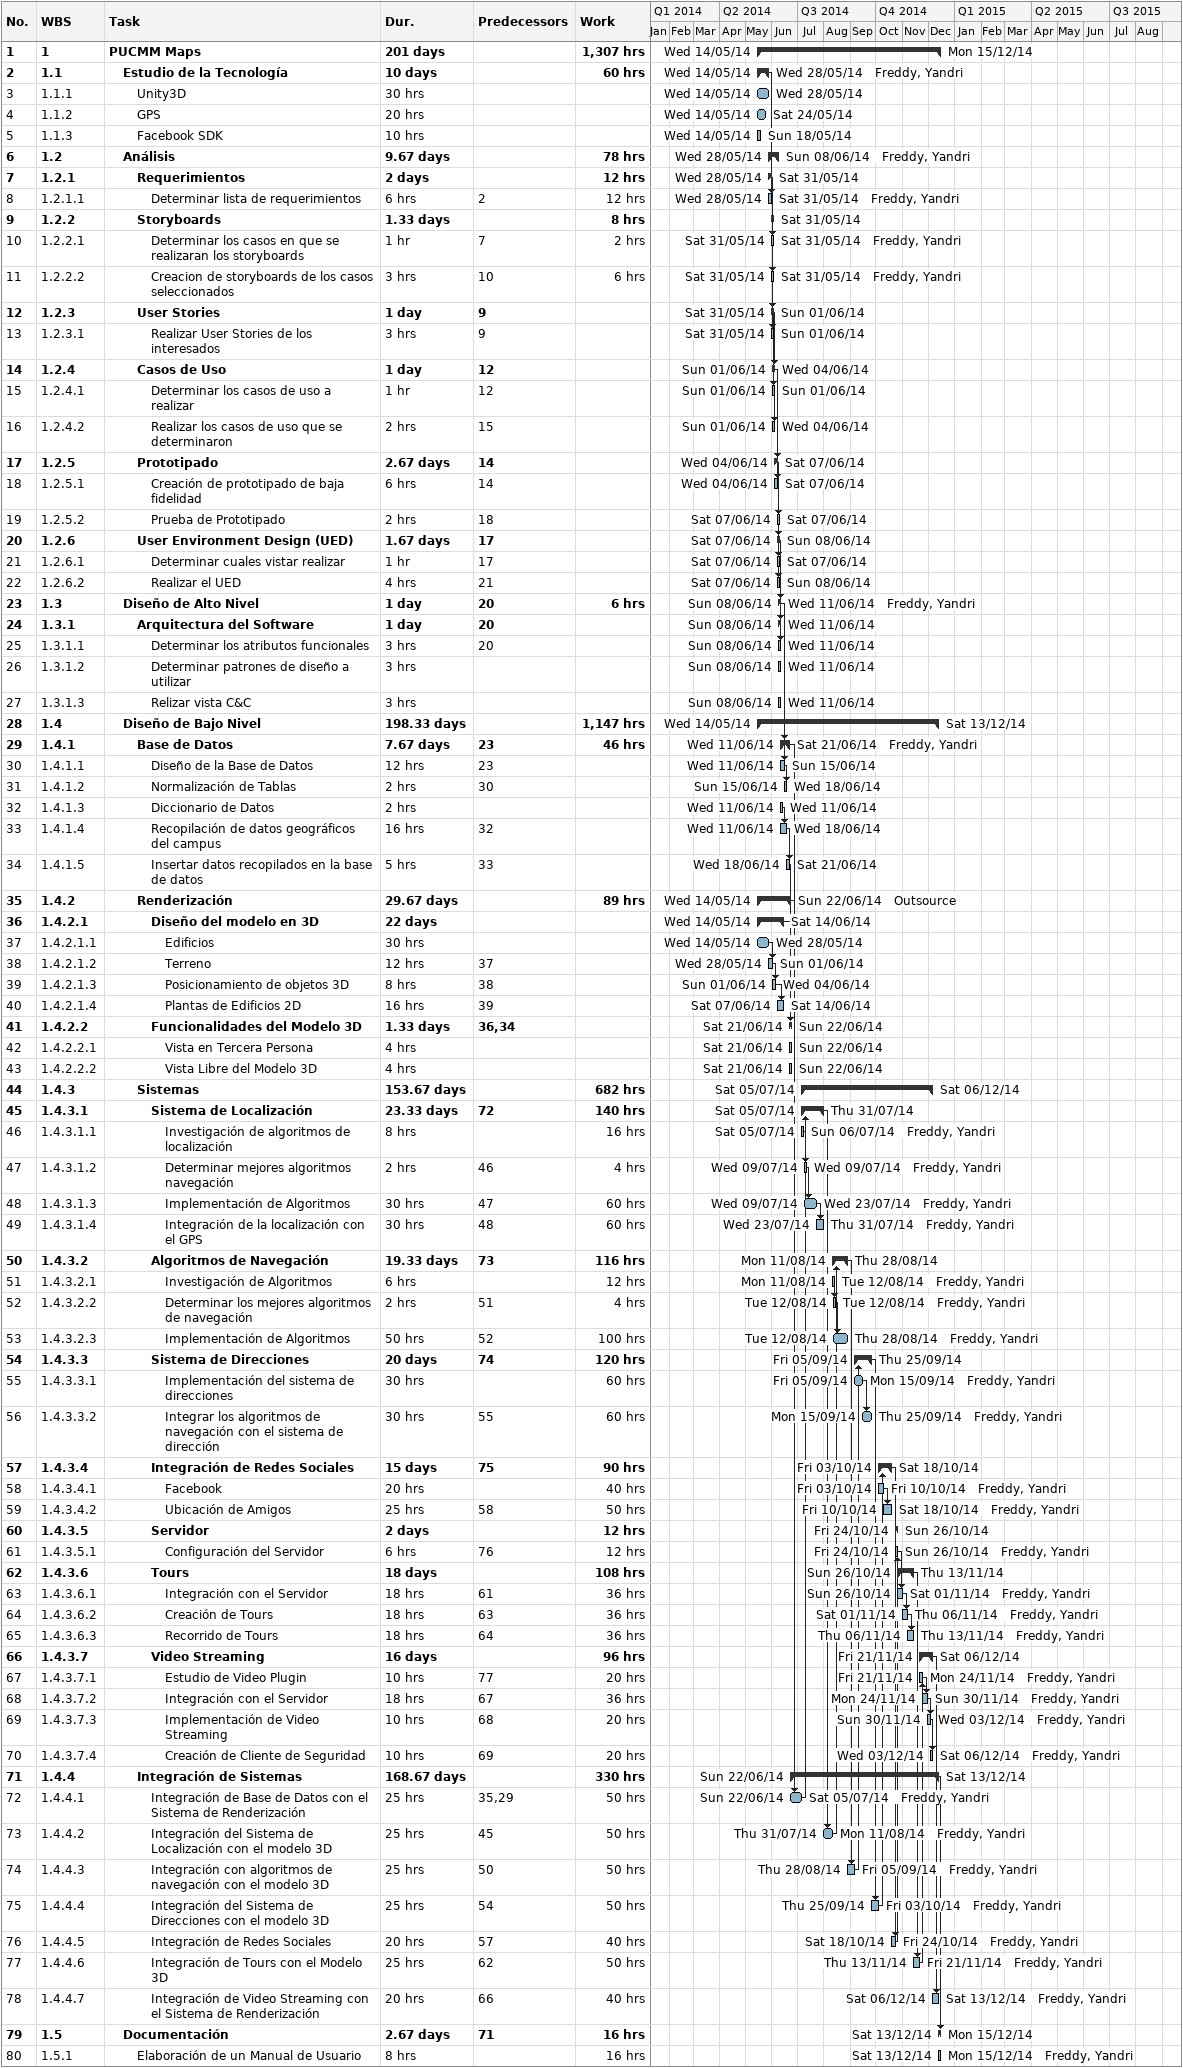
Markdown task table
| ID | WBS | Task | Duration | Start | Finish | Predecessors | Resources | Work (h) |
|---|---|---|---|---|---|---|---|---|
| 1 | 1 | **PUCMM Maps** | 201d | 2014-05-14 | 2014-12-15 |  |  | 1307 |
| 2 | 1.1 | **Estudio de la Tecnología** | 10d | 2014-05-14 | 2014-05-28 |  | Freddy, Yandri | 60 |
| 3 | 1.1.1 | Unity3D | 30h | 2014-05-14 | 2014-05-28 |  |  |  |
| 4 | 1.1.2 | GPS | 20h | 2014-05-14 | 2014-05-24 |  |  |  |
| 5 | 1.1.3 | Facebook SDK | 10h | 2014-05-14 | 2014-05-18 |  |  |  |
| 6 | 1.2 | **Análisis** | 9.67d | 2014-05-28 | 2014-06-08 |  | Freddy, Yandri | 78 |
| 7 | 1.2.1 | **Requerimientos** | 2d | 2014-05-28 | 2014-05-31 |  |  | 12 |
| 8 | 1.2.1.1 | Determinar lista de requerimientos | 6h | 2014-05-28 | 2014-05-31 | 2 | Freddy, Yandri | 12 |
| 9 | 1.2.2 | **Storyboards** | 1.33d | 2014-05-31 | 2014-05-31 |  |  | 8 |
| 10 | 1.2.2.1 | Determinar los casos en que se realizaran los storyboards | 1h | 2014-05-31 | 2014-05-31 | 7 | Freddy, Yandri | 2 |
| 11 | 1.2.2.2 | Creacion de storyboards de los casos seleccionados | 3h | 2014-05-31 | 2014-05-31 | 10 | Freddy, Yandri | 6 |
| 12 | 1.2.3 | **User Stories** | 1d | 2014-05-31 | 2014-06-01 | 9 |  |  |
| 13 | 1.2.3.1 | Realizar User Stories de los interesados | 3h | 2014-05-31 | 2014-06-01 | 9 |  |  |
| 14 | 1.2.4 | **Casos de Uso** | 1d | 2014-06-01 | 2014-06-04 | 12 |  |  |
| 15 | 1.2.4.1 | Determinar los casos de uso a realizar | 1h | 2014-06-01 | 2014-06-01 | 12 |  |  |
| 16 | 1.2.4.2 | Realizar los casos de uso que se determinaron | 2h | 2014-06-01 | 2014-06-04 | 15 |  |  |
| 17 | 1.2.5 | **Prototipado** | 2.67d | 2014-06-04 | 2014-06-07 | 14 |  |  |
| 18 | 1.2.5.1 | Creación de prototipado de baja fidelidad | 6h | 2014-06-04 | 2014-06-07 | 14 |  |  |
| 19 | 1.2.5.2 | Prueba de Prototipado | 2h | 2014-06-07 | 2014-06-07 | 18 |  |  |
| 20 | 1.2.6 | **User Environment Design (UED)** | 1.67d | 2014-06-07 | 2014-06-08 | 17 |  |  |
| 21 | 1.2.6.1 | Determinar cuales vistar realizar | 1h | 2014-06-07 | 2014-06-07 | 17 |  |  |
| 22 | 1.2.6.2 | Realizar el UED | 4h | 2014-06-07 | 2014-06-08 | 21 |  |  |
| 23 | 1.3 | **Diseño de Alto Nivel** | 1d | 2014-06-08 | 2014-06-11 | 20 | Freddy, Yandri | 6 |
| 24 | 1.3.1 | **Arquitectura del Software** | 1d | 2014-06-08 | 2014-06-11 | 20 |  |  |
| 25 | 1.3.1.1 | Determinar los atributos funcionales | 3h | 2014-06-08 | 2014-06-11 | 20 |  |  |
| 26 | 1.3.1.2 | Determinar patrones de diseño a utilizar | 3h | 2014-06-08 | 2014-06-11 |  |  |  |
| 27 | 1.3.1.3 | Relizar vista C&C | 3h | 2014-06-08 | 2014-06-11 |  |  |  |
| 28 | 1.4 | **Diseño de Bajo Nivel** | 198.33d | 2014-05-14 | 2014-12-13 |  |  | 1147 |
| 29 | 1.4.1 | **Base de Datos** | 7.67d | 2014-06-11 | 2014-06-21 | 23 | Freddy, Yandri | 46 |
| 30 | 1.4.1.1 | Diseño de la Base de Datos | 12h | 2014-06-11 | 2014-06-15 | 23 |  |  |
| 31 | 1.4.1.2 | Normalización de Tablas | 2h | 2014-06-15 | 2014-06-18 | 30 |  |  |
| 32 | 1.4.1.3 | Diccionario de Datos | 2h | 2014-06-11 | 2014-06-11 |  |  |  |
| 33 | 1.4.1.4 | Recopilación de datos geográficos del campus | 16h | 2014-06-11 | 2014-06-18 | 32 |  |  |
| 34 | 1.4.1.5 | Insertar datos recopilados en la base de datos | 5h | 2014-06-18 | 2014-06-21 | 33 |  |  |
| 35 | 1.4.2 | **Renderización** | 29.67d | 2014-05-14 | 2014-06-22 |  | Outsource | 89 |
| 36 | 1.4.2.1 | **Diseño del modelo en 3D** | 22d | 2014-05-14 | 2014-06-14 |  |  |  |
| 37 | 1.4.2.1.1 | Edificios | 30h | 2014-05-14 | 2014-05-28 |  |  |  |
| 38 | 1.4.2.1.2 | Terreno | 12h | 2014-05-28 | 2014-06-01 | 37 |  |  |
| 39 | 1.4.2.1.3 | Posicionamiento de objetos 3D | 8h | 2014-06-01 | 2014-06-04 | 38 |  |  |
| 40 | 1.4.2.1.4 | Plantas de Edificios 2D | 16h | 2014-06-07 | 2014-06-14 | 39 |  |  |
| 41 | 1.4.2.2 | **Funcionalidades del Modelo 3D** | 1.33d | 2014-06-21 | 2014-06-22 | 36, 34 |  |  |
| 42 | 1.4.2.2.1 | Vista en Tercera Persona | 4h | 2014-06-21 | 2014-06-22 |  |  |  |
| 43 | 1.4.2.2.2 | Vista Libre del Modelo 3D | 4h | 2014-06-21 | 2014-06-22 |  |  |  |
| 44 | 1.4.3 | **Sistemas** | 153.67d | 2014-07-05 | 2014-12-06 |  |  | 682 |
| 45 | 1.4.3.1 | **Sistema de Localización** | 23.33d | 2014-07-05 | 2014-07-31 | 72 |  | 140 |
| 46 | 1.4.3.1.1 | Investigación de algoritmos de localización | 8h | 2014-07-05 | 2014-07-06 |  | Freddy, Yandri | 16 |
| 47 | 1.4.3.1.2 | Determinar mejores algoritmos navegación | 2h | 2014-07-09 | 2014-07-09 | 46 | Freddy, Yandri | 4 |
| 48 | 1.4.3.1.3 | Implementación de Algoritmos | 30h | 2014-07-09 | 2014-07-23 | 47 | Freddy, Yandri | 60 |
| 49 | 1.4.3.1.4 | Integración de la localización con el GPS | 30h | 2014-07-23 | 2014-07-31 | 48 | Freddy, Yandri | 60 |
| 50 | 1.4.3.2 | **Algoritmos de Navegación** | 19.33d | 2014-08-11 | 2014-08-28 | 73 |  | 116 |
| 51 | 1.4.3.2.1 | Investigación de Algoritmos | 6h | 2014-08-11 | 2014-08-12 |  | Freddy, Yandri | 12 |
| 52 | 1.4.3.2.2 | Determinar los mejores algoritmos de navegación | 2h | 2014-08-12 | 2014-08-12 | 51 | Freddy, Yandri | 4 |
| 53 | 1.4.3.2.3 | Implementación de Algoritmos | 50h | 2014-08-12 | 2014-08-28 | 52 | Freddy, Yandri | 100 |
| 54 | 1.4.3.3 | **Sistema de Direcciones** | 20d | 2014-09-05 | 2014-09-25 | 74 |  | 120 |
| 55 | 1.4.3.3.1 | Implementación del sistema de direcciones | 30h | 2014-09-05 | 2014-09-15 |  | Freddy, Yandri | 60 |
| 56 | 1.4.3.3.2 | Integrar los algoritmos de navegación con el sistema de dirección | 30h | 2014-09-15 | 2014-09-25 | 55 | Freddy, Yandri | 60 |
| 57 | 1.4.3.4 | **Integración de Redes Sociales** | 15d | 2014-10-03 | 2014-10-18 | 75 |  | 90 |
| 58 | 1.4.3.4.1 | Facebook | 20h | 2014-10-03 | 2014-10-10 |  | Freddy, Yandri | 40 |
| 59 | 1.4.3.4.2 | Ubicación de Amigos | 25h | 2014-10-10 | 2014-10-18 | 58 | Freddy, Yandri | 50 |
| 60 | 1.4.3.5 | **Servidor** | 2d | 2014-10-24 | 2014-10-26 |  |  | 12 |
| 61 | 1.4.3.5.1 | Configuración del Servidor | 6h | 2014-10-24 | 2014-10-26 | 76 | Freddy, Yandri | 12 |
| 62 | 1.4.3.6 | **Tours** | 18d | 2014-10-26 | 2014-11-13 |  |  | 108 |
| 63 | 1.4.3.6.1 | Integración con el Servidor | 18h | 2014-10-26 | 2014-11-01 | 61 | Freddy, Yandri | 36 |
| 64 | 1.4.3.6.2 | Creación de Tours | 18h | 2014-11-01 | 2014-11-06 | 63 | Freddy, Yandri | 36 |
| 65 | 1.4.3.6.3 | Recorrido de Tours | 18h | 2014-11-06 | 2014-11-13 | 64 | Freddy, Yandri | 36 |
| 66 | 1.4.3.7 | **Video Streaming** | 16d | 2014-11-21 | 2014-12-06 |  |  | 96 |
| 67 | 1.4.3.7.1 | Estudio de Video Plugin | 10h | 2014-11-21 | 2014-11-24 | 77 | Freddy, Yandri | 20 |
| 68 | 1.4.3.7.2 | Integración con el Servidor | 18h | 2014-11-24 | 2014-11-30 | 67 | Freddy, Yandri | 36 |
| 69 | 1.4.3.7.3 | Implementación de Video Streaming | 10h | 2014-11-30 | 2014-12-03 | 68 | Freddy, Yandri | 20 |
| 70 | 1.4.3.7.4 | Creación de Cliente de Seguridad | 10h | 2014-12-03 | 2014-12-06 | 69 | Freddy, Yandri | 20 |
| 71 | 1.4.4 | **Integración de Sistemas** | 168.67d | 2014-06-22 | 2014-12-13 |  |  | 330 |
| 72 | 1.4.4.1 | Integración de Base de Datos con el Sistema de Renderización | 25h | 2014-06-22 | 2014-07-05 | 35, 29 | Freddy, Yandri | 50 |
| 73 | 1.4.4.2 | Integración del Sistema de Localización con el modelo 3D | 25h | 2014-07-31 | 2014-08-11 | 45 | Freddy, Yandri | 50 |
| 74 | 1.4.4.3 | Integración con algoritmos de navegación con el modelo 3D | 25h | 2014-08-28 | 2014-09-05 | 50 | Freddy, Yandri | 50 |
| 75 | 1.4.4.4 | Integración del Sistema de Direcciones con el modelo 3D | 25h | 2014-09-25 | 2014-10-03 | 54 | Freddy, Yandri | 50 |
| 76 | 1.4.4.5 | Integración de Redes Sociales | 20h | 2014-10-18 | 2014-10-24 | 57 | Freddy, Yandri | 40 |
| 77 | 1.4.4.6 | Integración de Tours con el Modelo 3D | 25h | 2014-11-13 | 2014-11-21 | 62 | Freddy, Yandri | 50 |
| 78 | 1.4.4.7 | Integración de Video Streaming con el Sistema de Renderización | 20h | 2014-12-06 | 2014-12-13 | 66 | Freddy, Yandri | 40 |
| 79 | 1.5 | **Documentación** | 2.67d | 2014-12-13 | 2014-12-15 | 71 |  | 16 |
| 80 | 1.5.1 | Elaboración de un Manual de Usuario | 8h | 2014-12-13 | 2014-12-15 |  | Freddy, Yandri | 16 |
